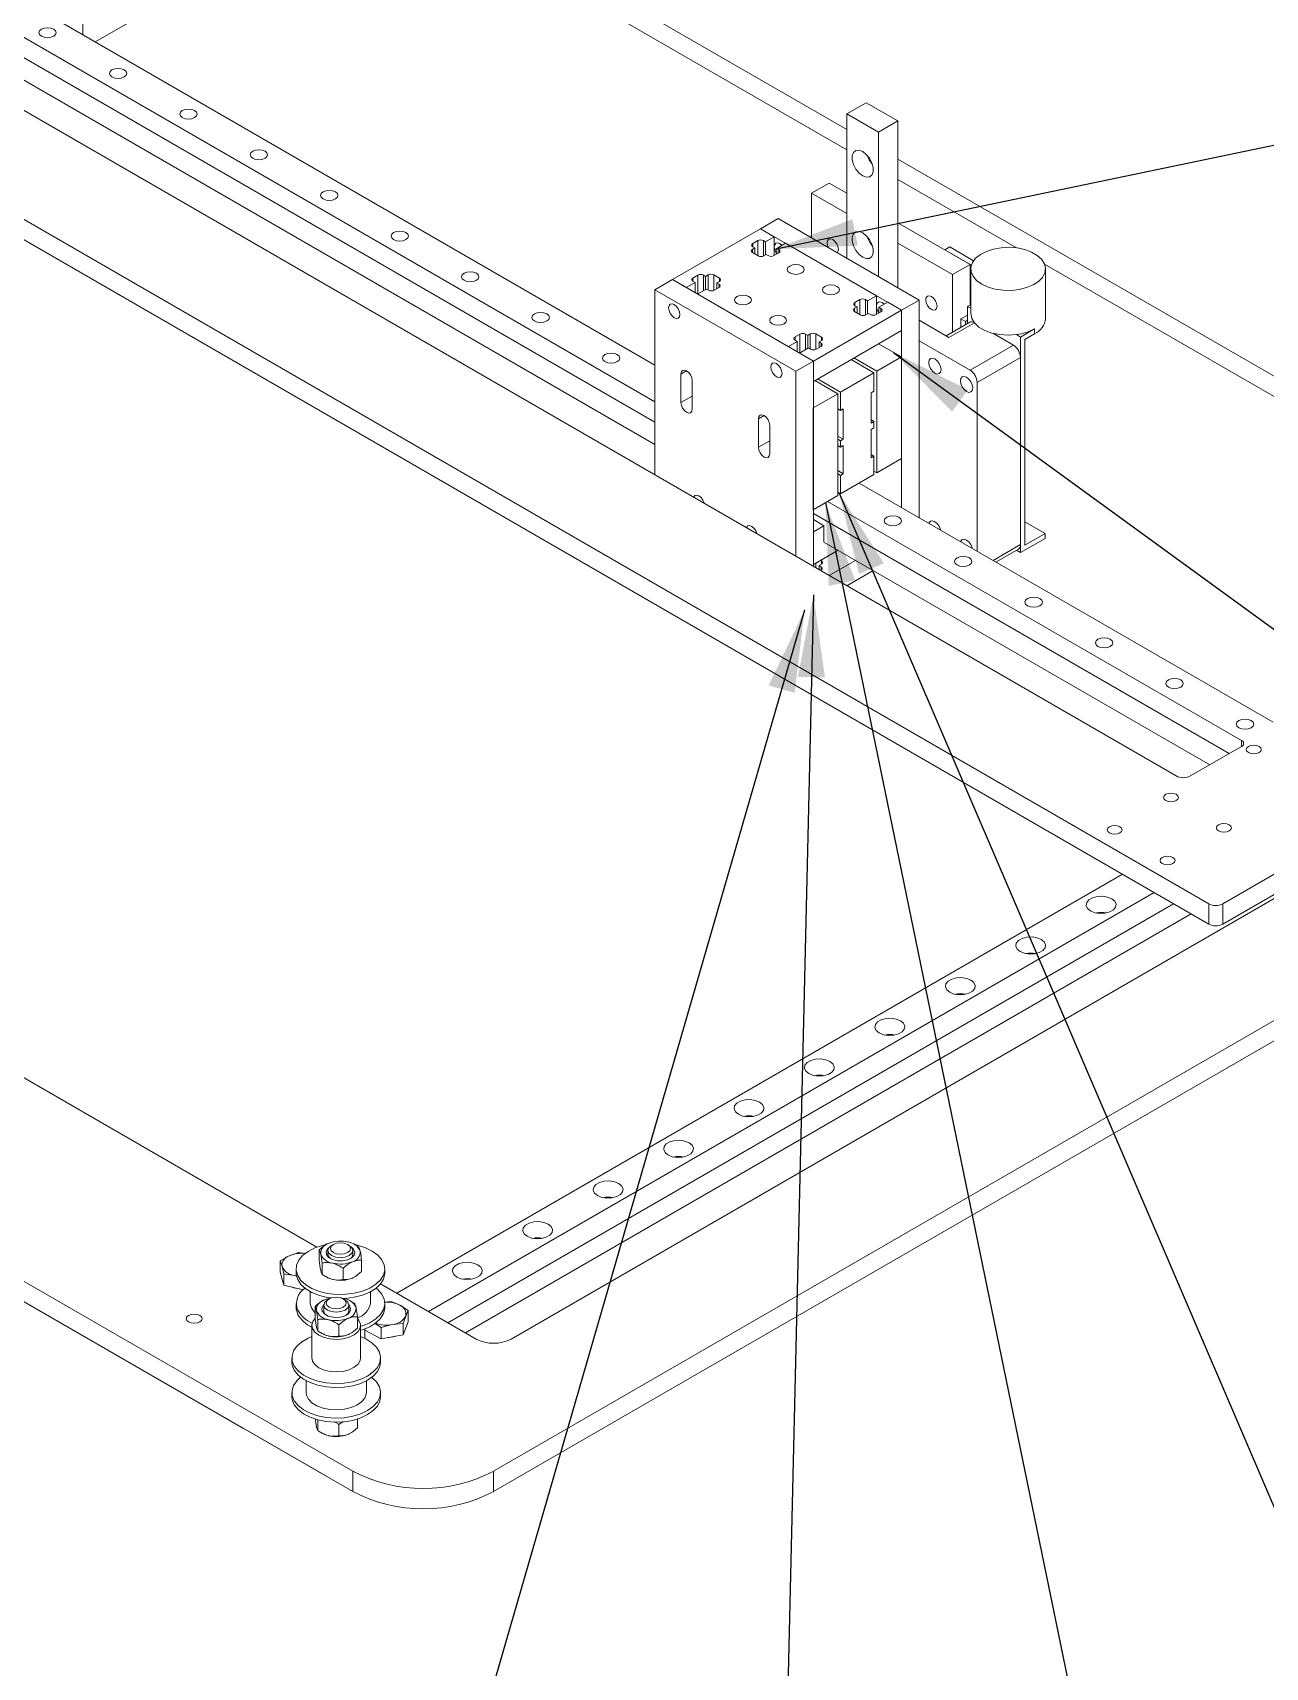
# Model space of a CAD drawing. Header units: millimetres. Extents: x 15 to 415, y 5 to 292.
# Drawn here: x 116.2 to 165.7, y 114.5 to 180.1 of the extents above; entities that cross this region are included whole.
import ezdxf

# ---------------------------------------------------------------- set-up
doc = ezdxf.new("R2010")
doc.units = ezdxf.units.MM
doc.dimstyles.new('SLDDIMSTYLE0', dxfattribs={"dimtxt": 0.18, "dimasz": 3.302, "dimexe": 0, "dimexo": 0.0625, "dimgap": 0, "dimtad": 0, "dimtih": 1, "dimtoh": 1, "dimdec": 0, "dimrnd": 1e-09, "dimzin": 0, "dimdsep": 46, "dimtxsty": 'Standard', "dimsah": 1, "dimcen": 0.09, "dimadec": 0, "dimazin": 0, "dimtfac": 3.302, "dimtdec": 0, "dimtofl": 0, "dimtmove": 0, "dimatfit": 3, "dimfxl": 1, "dimfrac": 2, "dimtolj": 1, "dimtzin": 0, "dimarcsym": 0})

msp = doc.modelspace()

# ---------------------------------------------------------------- linework, layer by layer
at = {"color": 7, "linetype": 'Continuous', "lineweight": 15}
for p, q in [((148.938, 176.243), (123.442, 190.962)), ((148.938, 175.427), (123.442, 190.145)), ((118.753, 179.764), (127.756, 184.961)), ((141.231, 166.788), (116.985, 180.785)), ((118.258, 180.05), (118.258, 180.948)), ((115.712, 180.05), (141.231, 165.318)), ((104.354, 179.289), (163.468, 145.164)), ((115.712, 179.233), (141.231, 164.502)), ((162.164, 150.295), (113.242, 178.537)), ((104.354, 178.473), (163.468, 144.347)), ((115.5, 178.458), (141.231, 163.604)), ((149.716, 177.321), (148.938, 176.872)), ((150.989, 176.587), (149.716, 177.321)), ((148.938, 171.075), (148.938, 176.872)), ((150.211, 176.138), (148.938, 176.872)), ((150.211, 176.138), (150.989, 176.587)), ((150.989, 169.891), (150.989, 176.587)), ((150.211, 170.34), (150.211, 176.138)), ((183.546, 156.265), (150.989, 175.06)), ((147.524, 173.687), (148.231, 174.096)), ((148.938, 173.687), (148.231, 174.096)), ((155.75, 171.495), (150.989, 174.243)), ((148.938, 172.871), (147.524, 173.687)), ((147.524, 173.687), (147.524, 171.891)), ((146.18, 172.667), (145.473, 172.259)), ((146.18, 172.667), (151.837, 169.401)), ((145.473, 172.259), (141.938, 170.218)), ((145.473, 172.259), (151.13, 168.993)), ((146.025, 171.94), (145.473, 172.259)), ((146.025, 171.94), (145.671, 171.736)), ((146.025, 171.94), (146.025, 171.189)), ((153.888, 170.83), (150.989, 172.504)), ((145.247, 171.491), (145.148, 171.434)), ((145.148, 171.304), (145.374, 171.173)), ((145.36, 171.785), (145.162, 171.671)), ((145.162, 171.54), (145.247, 171.491)), ((145.247, 171.491), (145.247, 171.246)), ((145.671, 171.736), (145.586, 171.785)), ((145.671, 171.736), (145.671, 171.214)), ((146.011, 171.181), (146.209, 171.295)), ((146.124, 171.475), (146.477, 171.679)), ((146.209, 171.426), (146.124, 171.475)), ((146.124, 171.475), (146.124, 171.246)), ((150.126, 169.573), (146.477, 171.679)), ((153.181, 170.422), (150.989, 171.687)), ((153.068, 171.532), (152.87, 171.418)), ((152.87, 171.418), (153.938, 170.801)), ((153.068, 171.532), (154.027, 170.978)), ((145.601, 171.173), (145.7, 171.23)), ((145.7, 171.23), (145.784, 171.181)), ((153.181, 170.422), (153.888, 170.83)), ((153.888, 169.197), (153.888, 170.83)), ((153.915, 170.651), (153.915, 168.854)), ((183.546, 155.448), (156.877, 170.844)), ((156.915, 168.658), (156.915, 170.651)), ((141.938, 170.218), (141.231, 169.81)), ((141.938, 170.218), (147.595, 166.952)), ((141.938, 170.218), (142.489, 169.899)), ((142.843, 170.104), (142.489, 169.899)), ((142.956, 170.397), (142.758, 170.283)), ((142.758, 170.152), (142.843, 170.104)), ((142.843, 170.104), (142.843, 169.695)), ((143.267, 170.348), (143.182, 170.397)), ((143.366, 170.406), (143.267, 170.348)), ((143.267, 170.348), (143.267, 169.826)), ((143.819, 170.275), (143.592, 170.406)), ((143.72, 170.087), (143.819, 170.144)), ((143.805, 170.038), (143.72, 170.087)), ((143.72, 170.087), (143.72, 169.859)), ((153.181, 168.108), (153.181, 170.422)), ((141.231, 162.379), (141.231, 169.81)), ((141.231, 169.81), (146.888, 166.544)), ((142.942, 169.638), (143.295, 169.842)), ((142.942, 169.638), (146.591, 167.532)), ((143.295, 169.842), (143.38, 169.793)), ((143.607, 169.793), (143.805, 169.908)), ((149.461, 169.418), (149.263, 169.303)), ((149.773, 169.369), (149.688, 169.418)), ((150.126, 169.573), (149.773, 169.369)), ((149.773, 169.369), (149.773, 168.846)), ((150.126, 169.573), (150.126, 168.822)), ((150.225, 169.107), (150.579, 169.312)), ((151.13, 168.993), (150.579, 169.312)), ((151.837, 169.401), (151.13, 168.993)), ((151.837, 169.401), (151.837, 160.665)), ((147.595, 166.952), (151.13, 168.993)), ((149.348, 169.124), (149.249, 169.067)), ((149.249, 168.936), (149.476, 168.805)), ((149.263, 169.173), (149.348, 169.124)), ((149.348, 169.124), (149.348, 168.879)), ((149.702, 168.805), (149.801, 168.863)), ((149.801, 168.863), (149.886, 168.814)), ((150.112, 168.814), (150.31, 168.928)), ((150.31, 169.059), (150.225, 169.107)), ((150.225, 169.107), (150.225, 168.879)), ((151.13, 168.993), (151.13, 161.073)), ((151.13, 168.993), (151.13, 168.177)), ((153.52, 168.642), (153.789, 168.797)), ((153.915, 169.213), (153.789, 169.14)), ((153.915, 169.067), (153.789, 169.14)), ((153.789, 169.14), (153.789, 168.459)), ((147.057, 168.03), (146.859, 167.916)), ((147.368, 167.981), (147.284, 168.03)), ((147.467, 168.038), (147.368, 167.981)), ((147.595, 166.136), (151.13, 168.177)), ((147.92, 167.907), (147.694, 168.038)), ((153.039, 167.891), (151.837, 168.585)), ((153.872, 168.506), (152.922, 167.958)), ((153.704, 168.536), (153.52, 168.642)), ((153.52, 168.642), (153.52, 168.304)), ((153.704, 168.536), (153.789, 168.585)), ((153.704, 168.41), (153.704, 168.536)), ((155.627, 167.589), (154.806, 168.063)), ((155.91, 167.915), (155.747, 168.01)), ((156.476, 168.242), (155.91, 167.915)), ((156.476, 168.046), (156.08, 167.817)), ((156.476, 168.046), (156.476, 168.242)), ((146.944, 167.736), (146.591, 167.532)), ((146.859, 167.785), (146.944, 167.736)), ((146.944, 167.736), (146.944, 167.328)), ((147.043, 167.271), (147.397, 167.475)), ((147.368, 167.981), (147.368, 167.458)), ((147.397, 167.475), (147.482, 167.426)), ((147.708, 167.426), (147.906, 167.54)), ((147.821, 167.72), (147.92, 167.777)), ((147.906, 167.671), (147.821, 167.72)), ((147.821, 167.72), (147.821, 167.491)), ((151.13, 167.115), (150.211, 167.646)), ((151.837, 167.768), (153.888, 166.584)), ((153.888, 166.584), (155.627, 167.589)), ((155.91, 167.915), (155.91, 159.26)), ((156.08, 167.817), (156.08, 159.554)), ((147.595, 166.952), (146.888, 166.544)), ((147.043, 167.271), (147.595, 166.952)), ((147.595, 166.952), (147.595, 158.705)), ((147.595, 166.952), (147.595, 166.136)), ((150.027, 166.478), (149.108, 167.009)), ((150.14, 166.544), (149.221, 167.074)), ((151.13, 167.115), (150.14, 166.544)), ((151.13, 163.032), (151.13, 167.115)), ((155.91, 167.099), (154.171, 166.095)), ((155.91, 167.099), (155.91, 159.587)), ((142.277, 166.429), (142.277, 165.286)), ((142.73, 165.025), (142.73, 166.168)), ((146.888, 166.544), (146.888, 159.114)), ((148.57, 165.637), (147.651, 166.168)), ((148.684, 165.703), (147.764, 166.234)), ((148.684, 165.703), (150.027, 166.478)), ((150.027, 165.743), (150.027, 166.478)), ((150.14, 166.544), (150.14, 162.461)), ((154.171, 166.095), (154.171, 159.318)), ((147.581, 165.066), (148.57, 165.637)), ((148.57, 161.555), (148.57, 165.637)), ((148.684, 164.968), (148.684, 165.703)), ((149.914, 165.678), (150.027, 165.743)), ((149.914, 165.678), (149.914, 164.453)), ((147.581, 160.983), (147.581, 165.066)), ((148.684, 164.968), (148.57, 165.033)), ((148.797, 165.033), (148.684, 164.968)), ((148.797, 163.808), (148.797, 165.033)), ((145.389, 164.633), (145.389, 163.49)), ((145.841, 163.229), (145.841, 164.372)), ((149.914, 164.584), (150.027, 164.519)), ((149.914, 164.453), (150.027, 164.519)), ((150.027, 164.274), (149.914, 164.208)), ((149.914, 164.208), (149.914, 163.065)), ((150.027, 164.274), (150.027, 164.519)), ((148.57, 163.939), (148.797, 163.808)), ((148.57, 163.808), (148.684, 163.743)), ((148.684, 163.498), (148.57, 163.563)), ((148.684, 163.743), (148.797, 163.808)), ((148.684, 163.498), (148.684, 163.743)), ((148.797, 163.563), (148.684, 163.498)), ((148.797, 162.42), (148.797, 163.563)), ((149.914, 163.196), (150.027, 163.131)), ((149.914, 163.065), (150.027, 163.131)), ((150.027, 162.396), (150.027, 163.131)), ((150.14, 162.461), (151.13, 163.032)), ((73.945, 162.388), (127.66, 131.379)), ((134.756, 122.384), (204.052, 162.388)), ((148.57, 162.551), (148.797, 162.42)), ((148.57, 162.42), (148.684, 162.355)), ((148.684, 162.355), (148.797, 162.42)), ((148.684, 161.62), (150.027, 162.396)), ((148.684, 161.62), (148.684, 162.355)), ((150.14, 162.461), (150.027, 162.526)), ((134.756, 121.567), (204.052, 161.571)), ((147.581, 160.983), (148.57, 161.555)), ((148.57, 161.685), (148.684, 161.62)), ((166.058, 152.455), (149.433, 162.053)), ((147.595, 160.828), (164.29, 151.19)), ((148.16, 161.318), (164.785, 151.72)), ((147.595, 160.583), (148.019, 160.338)), ((147.595, 160.093), (148.019, 160.338)), ((148.019, 160.338), (148.019, 159.685)), ((156.9, 160.027), (156.08, 160.501)), ((64.752, 159.53), (129.099, 122.384)), ((148.019, 159.685), (163.512, 150.741)), ((155.91, 159.26), (156.9, 159.831)), ((156.08, 159.554), (156.9, 160.027)), ((156.9, 160.027), (156.9, 159.831)), ((148.585, 159.358), (147.595, 158.787)), ((147.92, 158.925), (147.878, 158.95)), ((148.231, 158.338), (149.292, 158.95)), ((154.925, 158.882), (155.827, 159.403)), ((155.91, 159.26), (155.745, 159.356)), ((64.752, 158.714), (129.099, 121.567)), ((147.821, 158.738), (147.92, 158.795)), ((147.906, 158.689), (147.821, 158.738)), ((147.821, 158.738), (147.821, 158.575)), ((147.878, 158.542), (147.906, 158.558)), ((148.939, 157.93), (149.999, 158.542)), ((124.715, 124.098), (69.561, 155.938)), ((135.463, 127.69), (183.546, 155.448)), ((128.039, 122.179), (72.884, 154.019)), ((163.159, 150.537), (164.785, 151.476)), ((163.159, 150.537), (162.727, 150.293)), ((172.917, 150.292), (164.034, 145.164)), ((172.917, 149.475), (164.034, 144.347)), ((130.867, 129.527), (160.004, 146.347)), ((132.14, 128.792), (161.276, 145.612)), ((132.918, 128.343), (162.054, 145.163)), ((163.468, 144.347), (163.468, 145.164)), ((164.034, 145.164), (164.034, 144.347)), ((133.625, 127.935), (162.762, 144.755)), ((127.756, 131.271), (127.756, 130.82)), ((128.104, 131.244), (128.104, 131.096)), ((128.32, 131.488), (128.251, 131.448)), ((128.958, 131.448), (128.888, 131.488)), ((129.104, 131.096), (129.104, 131.244)), ((129.213, 131.462), (129.17, 131.487)), ((126.551, 131.032), (126.189, 130.83)), ((126.189, 130.83), (126.189, 130.376)), ((126.189, 130.83), (126.257, 130.603)), ((126.257, 130.603), (126.325, 130.302)), ((126.913, 131.161), (126.551, 131.032)), ((127.21, 131.119), (126.913, 131.161)), ((127.864, 130.741), (127.864, 130.29)), ((129.453, 130.849), (129.453, 130.398)), ((126.325, 129.849), (126.189, 130.376)), ((126.325, 130.302), (126.325, 129.849)), ((126.325, 130.302), (126.755, 130.241)), ((126.755, 130.241), (126.871, 130.204)), ((126.836, 130.225), (126.755, 130.241)), ((126.824, 130.508), (126.824, 130.344)), ((127.995, 130.206), (128.038, 130.181)), ((128.712, 130.53), (128.712, 130.079)), ((130.384, 130.344), (130.384, 130.508)), ((127.103, 129.671), (126.325, 129.849)), ((127.394, 129.591), (127.394, 129.119)), ((128.15, 129.3), (128.081, 129.26)), ((128.788, 129.26), (128.719, 129.3)), ((129.814, 129.119), (129.814, 129.591)), ((130.213, 129.905), (134.049, 127.69)), ((126.824, 129.119), (126.824, 128.956)), ((127.586, 129.001), (127.586, 128.55)), ((127.934, 129.056), (127.934, 128.826)), ((128.934, 128.826), (128.934, 129.056)), ((129.043, 129.193), (129, 129.218)), ((130.642, 129.195), (130.359, 129.167)), ((130.384, 128.956), (130.384, 129.119)), ((130.983, 129.052), (130.642, 129.195)), ((131.323, 128.835), (130.983, 129.052)), ((131.224, 128.611), (131.323, 128.835)), ((131.323, 128.835), (131.323, 128.382)), ((127.459, 128.238), (127.459, 126.932)), ((127.694, 128.471), (127.694, 128.02)), ((128.542, 128.261), (128.542, 127.809)), ((129.283, 128.579), (129.283, 128.128)), ((129.409, 126.932), (129.409, 128.238)), ((129.579, 127.718), (129.579, 128.096)), ((130.243, 127.7), (129.579, 128.051)), ((129.974, 128.325), (130.243, 128.153)), ((130.243, 128.153), (130.684, 128.271)), ((130.243, 128.153), (130.243, 127.7)), ((130.684, 128.271), (131.124, 128.314)), ((131.124, 128.314), (131.224, 128.611)), ((131.323, 128.382), (131.124, 127.861)), ((131.124, 128.314), (131.124, 127.861)), ((127.826, 127.936), (127.869, 127.911)), ((131.124, 127.861), (130.243, 127.7)), ((126.654, 126.932), (126.654, 126.768)), ((130.214, 126.768), (130.214, 126.932)), ((127.224, 126.015), (127.224, 125.543)), ((129.644, 125.543), (129.644, 126.015)), ((126.654, 125.543), (126.654, 125.38)), ((130.214, 125.38), (130.214, 125.543)), ((124.715, 124.098), (124.715, 124.098)), ((124.715, 124.098), (124.715, 124.098)), ((127.694, 124.446), (127.694, 124.019)), ((128.542, 124.259), (128.71, 124.383)), ((128.542, 124.259), (128.542, 123.808)), ((129.283, 124.477), (129.283, 124.127)), ((127.826, 123.935), (127.869, 123.91)), ((128.039, 122.179), (128.039, 122.179)), ((128.039, 122.179), (128.039, 122.179)), ((129.099, 122.384), (129.099, 121.567)), ((134.756, 122.384), (134.756, 121.567))]:
    msp.add_line(p, q, dxfattribs=at)
at = {"color": 8, "linetype": 'Continuous', "lineweight": 15}
for p, q in [((145.148, 171.434), (145.148, 171.304)), ((145.162, 171.671), (145.162, 171.54)), ((145.36, 171.181), (145.36, 171.785)), ((145.586, 171.785), (145.586, 171.166)), ((146.209, 171.295), (146.209, 171.426)), ((142.758, 170.283), (142.758, 170.152)), ((142.956, 169.646), (142.956, 170.397)), ((143.182, 170.397), (143.182, 169.777)), ((143.366, 169.801), (143.366, 170.406)), ((143.592, 170.406), (143.592, 169.786)), ((143.805, 169.908), (143.805, 170.038)), ((143.819, 170.144), (143.819, 170.275)), ((149.263, 169.303), (149.263, 169.173)), ((149.461, 168.814), (149.461, 169.418)), ((149.688, 169.418), (149.688, 168.798)), ((149.249, 169.067), (149.249, 168.936)), ((150.31, 168.928), (150.31, 169.059)), ((147.057, 167.279), (147.057, 168.03)), ((147.284, 168.03), (147.284, 167.409)), ((147.467, 167.434), (147.467, 168.038)), ((147.694, 168.038), (147.694, 167.418)), ((154.062, 168.481), (153.039, 167.891)), ((146.859, 167.916), (146.859, 167.785)), ((147.906, 167.54), (147.906, 167.671)), ((147.92, 167.777), (147.92, 167.907)), ((142.504, 166.56), (142.277, 166.429)), ((142.73, 165.547), (142.277, 165.286)), ((145.615, 164.764), (145.389, 164.633)), ((145.841, 163.751), (145.389, 163.49)), ((154.808, 158.95), (155.91, 159.587)), ((147.694, 158.844), (147.694, 158.648)), ((147.92, 158.795), (147.92, 158.925)), ((147.906, 158.558), (147.906, 158.689)), ((164.785, 151.72), (164.785, 151.476))]:
    msp.add_line(p, q, dxfattribs=at)
at = {"color": 7, "linetype": 'Continuous', "lineweight": 15, "flags": 128}
for points in [[(117.09, 179.989), (117.165, 180.055), (117.192, 180.131), (117.165, 180.208), (117.09, 180.273), (116.977, 180.317), (116.844, 180.332), (116.71, 180.317), (116.598, 180.273), (116.522, 180.208), (116.496, 180.131), (116.522, 180.055), (116.598, 179.989), (116.71, 179.946), (116.844, 179.931), (116.977, 179.946), (117.09, 179.989)], [(119.426, 178.641), (119.351, 178.576), (119.324, 178.499), (119.351, 178.422), (119.426, 178.357), (119.539, 178.313), (119.672, 178.298), (119.805, 178.313), (119.918, 178.357), (119.993, 178.422), (120.02, 178.499), (119.993, 178.576), (119.918, 178.641), (119.805, 178.684), (119.672, 178.7), (119.539, 178.684), (119.426, 178.641)], [(122.253, 177.009), (122.177, 176.943), (122.15, 176.866), (122.177, 176.788), (122.253, 176.723), (122.366, 176.679), (122.5, 176.664), (122.634, 176.679), (122.748, 176.723), (122.824, 176.788), (122.85, 176.866), (122.824, 176.943), (122.748, 177.009), (122.634, 177.052), (122.5, 177.068), (122.366, 177.052), (122.253, 177.009)], [(125.576, 175.09), (125.652, 175.156), (125.679, 175.233), (125.652, 175.31), (125.576, 175.376), (125.463, 175.42), (125.329, 175.435), (125.195, 175.42), (125.081, 175.376), (125.005, 175.31), (124.979, 175.233), (125.005, 175.156), (125.081, 175.09), (125.195, 175.046), (125.329, 175.031), (125.463, 175.046), (125.576, 175.09)], [(149.575, 174.382), (149.72, 174.328), (149.847, 174.339), (149.942, 174.415), (149.992, 174.546), (149.992, 174.716), (149.942, 174.905), (149.847, 175.09), (149.72, 175.248), (149.575, 175.362), (149.429, 175.416), (149.302, 175.405), (149.207, 175.329), (149.157, 175.198), (149.157, 175.028), (149.207, 174.839), (149.302, 174.654), (149.429, 174.495), (149.575, 174.382)], [(128.403, 173.458), (128.479, 173.523), (128.505, 173.6), (128.479, 173.677), (128.403, 173.742), (128.29, 173.786), (128.157, 173.801), (128.024, 173.786), (127.911, 173.742), (127.836, 173.677), (127.809, 173.6), (127.836, 173.523), (127.911, 173.458), (128.024, 173.415), (128.157, 173.399), (128.29, 173.415), (128.403, 173.458)], [(130.74, 172.109), (130.664, 172.044), (130.638, 171.967), (130.664, 171.891), (130.74, 171.825), (130.853, 171.782), (130.986, 171.767), (131.119, 171.782), (131.232, 171.825), (131.307, 171.891), (131.334, 171.967), (131.307, 172.044), (131.232, 172.109), (131.119, 172.153), (130.986, 172.168), (130.853, 172.153), (130.74, 172.109)], [(149.575, 171.116), (149.72, 171.062), (149.847, 171.073), (149.942, 171.149), (149.992, 171.279), (149.992, 171.45), (149.942, 171.639), (149.847, 171.824), (149.72, 171.982), (149.575, 172.096), (149.429, 172.15), (149.302, 172.138), (149.207, 172.063), (149.157, 171.932), (149.157, 171.762), (149.207, 171.573), (149.302, 171.388), (149.429, 171.229), (149.575, 171.116)], [(146.025, 171.532), (146.042, 171.622), (146.091, 171.679), (146.165, 171.693), (146.251, 171.663), (146.334, 171.597)], [(148.196, 171.504), (148.163, 171.585), (148.146, 171.695), (148.163, 171.785), (148.212, 171.842), (148.286, 171.856), (148.372, 171.826), (148.459, 171.756), (148.532, 171.657), (148.582, 171.544), (148.599, 171.434), (148.599, 171.434)], [(148.599, 171.434), (148.582, 171.344), (148.549, 171.299)], [(154.355, 170.038), (154.607, 169.921), (154.898, 169.838), (155.213, 169.793), (155.537, 169.787), (155.856, 169.823), (156.154, 169.897), (156.417, 170.006), (156.634, 170.145), (156.793, 170.308), (156.888, 170.487), (156.915, 170.674), (156.871, 170.859), (156.759, 171.035), (156.584, 171.193), (156.355, 171.325), (156.082, 171.426), (155.777, 171.491), (155.456, 171.516), (155.133, 171.501), (154.823, 171.446), (154.54, 171.354), (154.299, 171.229), (154.11, 171.077), (153.981, 170.905), (153.92, 170.721), (153.929, 170.534), (154.007, 170.352), (154.151, 170.184), (154.355, 170.038)], [(146.647, 170.487), (146.757, 170.445), (146.888, 170.43), (147.018, 170.445), (147.128, 170.487), (147.202, 170.551), (147.228, 170.626), (147.202, 170.701), (147.128, 170.765), (147.018, 170.807), (146.888, 170.822), (146.757, 170.807), (146.647, 170.765), (146.573, 170.701), (146.548, 170.626), (146.573, 170.551), (146.647, 170.487)], [(133.567, 170.477), (133.491, 170.412), (133.464, 170.335), (133.491, 170.257), (133.567, 170.192), (133.68, 170.148), (133.814, 170.133), (133.948, 170.148), (134.062, 170.192), (134.137, 170.257), (134.164, 170.335), (134.137, 170.412), (134.062, 170.477), (133.948, 170.521), (133.814, 170.537), (133.68, 170.521), (133.567, 170.477)], [(148.061, 169.671), (148.172, 169.628), (148.302, 169.613), (148.432, 169.628), (148.542, 169.671), (148.616, 169.734), (148.642, 169.81), (148.616, 169.885), (148.542, 169.948), (148.432, 169.991), (148.302, 170.006), (148.172, 169.991), (148.061, 169.948), (147.988, 169.885), (147.962, 169.81), (147.988, 169.734), (148.061, 169.671)], [(144.526, 169.263), (144.636, 169.22), (144.766, 169.205), (144.896, 169.22), (145.007, 169.263), (145.08, 169.326), (145.106, 169.401), (145.08, 169.477), (145.007, 169.54), (144.896, 169.583), (144.766, 169.598), (144.636, 169.583), (144.526, 169.54), (144.452, 169.477), (144.426, 169.401), (144.452, 169.326), (144.526, 169.263)], [(150.126, 169.165), (150.143, 169.255), (150.192, 169.311), (150.266, 169.325), (150.352, 169.295), (150.436, 169.229)], [(152.106, 169.409), (152.123, 169.499), (152.172, 169.556), (152.246, 169.57), (152.332, 169.54), (152.419, 169.47), (152.492, 169.371), (152.541, 169.258), (152.559, 169.148), (152.541, 169.058), (152.492, 169.001), (152.419, 168.987), (152.332, 169.017), (152.246, 169.087), (152.172, 169.186), (152.123, 169.299), (152.106, 169.409)], [(136.89, 168.559), (136.966, 168.624), (136.993, 168.702), (136.966, 168.779), (136.89, 168.845), (136.776, 168.888), (136.643, 168.904), (136.509, 168.888), (136.395, 168.845), (136.319, 168.779), (136.293, 168.702), (136.319, 168.624), (136.395, 168.559), (136.509, 168.515), (136.643, 168.5), (136.776, 168.515), (136.89, 168.559)], [(141.782, 169.083), (141.799, 169.173), (141.849, 169.229), (141.922, 169.244), (142.009, 169.214), (142.095, 169.144), (142.169, 169.045), (142.218, 168.932), (142.235, 168.822), (142.218, 168.732), (142.169, 168.675), (142.095, 168.661), (142.009, 168.691), (141.922, 168.761), (141.849, 168.86), (141.799, 168.973), (141.782, 169.083)], [(145.94, 168.446), (146.05, 168.404), (146.18, 168.389), (146.311, 168.404), (146.421, 168.446), (146.495, 168.51), (146.52, 168.585), (146.495, 168.66), (146.421, 168.724), (146.311, 168.766), (146.18, 168.781), (146.05, 168.766), (145.94, 168.724), (145.866, 168.66), (145.84, 168.585), (145.866, 168.51), (145.94, 168.446)], [(153.915, 168.854), (153.915, 168.853), (153.953, 168.661), (154.064, 168.478), (154.243, 168.314), (154.48, 168.177), (154.764, 168.074), (155.08, 168.01), (155.413, 167.988), (155.747, 168.01)], [(139.717, 166.927), (139.792, 166.992), (139.819, 167.069), (139.792, 167.146), (139.717, 167.211), (139.604, 167.254), (139.471, 167.27), (139.338, 167.254), (139.225, 167.211), (139.15, 167.146), (139.123, 167.069), (139.15, 166.992), (139.225, 166.927), (139.338, 166.883), (139.471, 166.868), (139.604, 166.883), (139.717, 166.927)], [(145.883, 166.715), (145.901, 166.805), (145.95, 166.862), (146.023, 166.876), (146.11, 166.846), (146.196, 166.776), (146.27, 166.677), (146.319, 166.564), (146.336, 166.454), (146.319, 166.364), (146.27, 166.308), (146.196, 166.293), (146.11, 166.323), (146.023, 166.393), (145.95, 166.492), (145.901, 166.605), (145.883, 166.715)], [(152.226, 166.89), (152.245, 166.989), (152.299, 167.051), (152.379, 167.066), (152.474, 167.033), (152.568, 166.957), (152.649, 166.849), (152.702, 166.725), (152.721, 166.605), (152.702, 166.506), (152.649, 166.445), (152.568, 166.429), (152.474, 166.462), (152.379, 166.538), (152.299, 166.647), (152.245, 166.77), (152.226, 166.89)], [(142.73, 166.168), (142.713, 166.278), (142.664, 166.391), (142.59, 166.49), (142.504, 166.56), (142.417, 166.59), (142.344, 166.576), (142.294, 166.519), (142.277, 166.429)], [(153.499, 166.156), (153.518, 166.254), (153.572, 166.316), (153.652, 166.332), (153.747, 166.299), (153.841, 166.222), (153.922, 166.114), (153.975, 165.99), (153.994, 165.87), (153.975, 165.771), (153.922, 165.71), (153.841, 165.694), (153.747, 165.727), (153.652, 165.803), (153.572, 165.912), (153.518, 166.035), (153.499, 166.156)], [(142.277, 165.286), (142.294, 165.176), (142.344, 165.063), (142.417, 164.964), (142.504, 164.894), (142.59, 164.864), (142.664, 164.878), (142.713, 164.935), (142.73, 165.025)], [(145.841, 164.372), (145.824, 164.482), (145.775, 164.595), (145.701, 164.694), (145.615, 164.764), (145.528, 164.794), (145.455, 164.78), (145.406, 164.723), (145.389, 164.633)], [(145.389, 163.49), (145.406, 163.38), (145.455, 163.267), (145.528, 163.168), (145.615, 163.098), (145.701, 163.068), (145.775, 163.082), (145.824, 163.139), (145.841, 163.229)], [(142.784, 161.483), (142.789, 161.498), (142.838, 161.554), (142.912, 161.568), (142.998, 161.538), (143.085, 161.468), (143.158, 161.369), (143.208, 161.256), (143.213, 161.235)], [(144.905, 160.258), (144.911, 160.273), (144.96, 160.329), (145.033, 160.344), (145.12, 160.314), (145.206, 160.244), (145.28, 160.145), (145.329, 160.032), (145.335, 160.01)], [(151.031, 160.396), (150.918, 160.352), (150.785, 160.337), (150.652, 160.352), (150.539, 160.396), (150.463, 160.461), (150.437, 160.538), (150.463, 160.615), (150.539, 160.68), (150.652, 160.723), (150.785, 160.739), (150.918, 160.723), (151.031, 160.68), (151.106, 160.615), (151.133, 160.538), (151.106, 160.461), (151.031, 160.396)], [(152.237, 160.434), (152.245, 160.457), (152.299, 160.518), (152.379, 160.534), (152.474, 160.501), (152.568, 160.425), (152.649, 160.316), (152.702, 160.193), (152.711, 160.161)], [(153.509, 159.699), (153.518, 159.722), (153.572, 159.784), (153.652, 159.799), (153.747, 159.766), (153.841, 159.69), (153.922, 159.582), (153.975, 159.458), (153.984, 159.426)], [(153.367, 159.047), (153.48, 159.09), (153.613, 159.106), (153.746, 159.09), (153.859, 159.047), (153.935, 158.982), (153.961, 158.905), (153.935, 158.828), (153.859, 158.763), (153.746, 158.719), (153.613, 158.704), (153.48, 158.719), (153.367, 158.763), (153.292, 158.828), (153.265, 158.905), (153.292, 158.982), (153.367, 159.047)], [(156.194, 157.415), (156.308, 157.459), (156.442, 157.474), (156.575, 157.459), (156.689, 157.415), (156.765, 157.349), (156.792, 157.272), (156.765, 157.195), (156.689, 157.129), (156.575, 157.085), (156.442, 157.07), (156.308, 157.085), (156.194, 157.129), (156.118, 157.195), (156.092, 157.272), (156.118, 157.349), (156.194, 157.415)], [(159.517, 155.496), (159.404, 155.453), (159.27, 155.437), (159.136, 155.453), (159.022, 155.496), (158.947, 155.562), (158.92, 155.639), (158.947, 155.717), (159.022, 155.782), (159.136, 155.826), (159.27, 155.841), (159.404, 155.826), (159.517, 155.782), (159.593, 155.717), (159.62, 155.639), (159.593, 155.562), (159.517, 155.496)], [(162.344, 153.864), (162.232, 153.821), (162.098, 153.806), (161.965, 153.821), (161.852, 153.864), (161.777, 153.93), (161.75, 154.006), (161.777, 154.083), (161.852, 154.148), (161.965, 154.192), (162.098, 154.207), (162.232, 154.192), (162.344, 154.148), (162.42, 154.083), (162.446, 154.006), (162.42, 153.93), (162.344, 153.864)], [(164.681, 152.516), (164.794, 152.559), (164.927, 152.574), (165.06, 152.559), (165.173, 152.516), (165.248, 152.45), (165.275, 152.374), (165.248, 152.297), (165.173, 152.232), (165.06, 152.188), (164.927, 152.173), (164.794, 152.188), (164.681, 152.232), (164.605, 152.297), (164.579, 152.374), (164.605, 152.45), (164.681, 152.516)], [(165.068, 151.476), (165.166, 151.513), (165.28, 151.526), (165.395, 151.513), (165.493, 151.476), (165.558, 151.419), (165.58, 151.353), (165.558, 151.287), (165.493, 151.231), (165.395, 151.193), (165.28, 151.18), (165.166, 151.193), (165.068, 151.231), (165.003, 151.287), (164.98, 151.353), (165.003, 151.419), (165.068, 151.476)], [(161.745, 149.557), (161.68, 149.501), (161.657, 149.435), (161.68, 149.368), (161.745, 149.312), (161.842, 149.275), (161.957, 149.261), (162.072, 149.275), (162.169, 149.312), (162.234, 149.368), (162.257, 149.435), (162.234, 149.501), (162.169, 149.557), (162.072, 149.595), (161.957, 149.608), (161.842, 149.595), (161.745, 149.557)], [(159.906, 148.006), (159.971, 148.062), (159.994, 148.128), (159.971, 148.195), (159.906, 148.251), (159.809, 148.288), (159.694, 148.301), (159.579, 148.288), (159.482, 148.251), (159.417, 148.195), (159.394, 148.128), (159.417, 148.062), (159.482, 148.006), (159.579, 147.968), (159.694, 147.955), (159.809, 147.968), (159.906, 148.006)], [(163.866, 148.332), (163.801, 148.276), (163.778, 148.21), (163.801, 148.144), (163.866, 148.087), (163.963, 148.05), (164.078, 148.037), (164.193, 148.05), (164.29, 148.087), (164.355, 148.144), (164.378, 148.21), (164.355, 148.276), (164.29, 148.332), (164.193, 148.37), (164.078, 148.383), (163.963, 148.37), (163.866, 148.332)], [(162.028, 146.781), (162.093, 146.837), (162.116, 146.904), (162.093, 146.97), (162.028, 147.026), (161.93, 147.064), (161.816, 147.077), (161.701, 147.064), (161.603, 147.026), (161.538, 146.97), (161.516, 146.904), (161.538, 146.837), (161.603, 146.781), (161.701, 146.744), (161.816, 146.73), (161.93, 146.744), (162.028, 146.781)], [(158.727, 144.875), (158.898, 144.806), (159.099, 144.775), (159.306, 144.786), (159.495, 144.837), (159.643, 144.922), (159.731, 145.031), (159.749, 145.151), (159.695, 145.267), (159.575, 145.365), (159.405, 145.434), (159.203, 145.465), (158.996, 145.455), (158.807, 145.404), (158.66, 145.319), (158.572, 145.21), (158.553, 145.09), (158.607, 144.974), (158.727, 144.875)], [(155.899, 143.243), (156.069, 143.174), (156.27, 143.143), (156.478, 143.153), (156.667, 143.204), (156.814, 143.289), (156.902, 143.398), (156.92, 143.518), (156.867, 143.634), (156.747, 143.732), (156.576, 143.801), (156.375, 143.833), (156.167, 143.822), (155.979, 143.771), (155.831, 143.686), (155.743, 143.577), (155.725, 143.457), (155.779, 143.341), (155.899, 143.243)], [(153.07, 141.61), (153.241, 141.541), (153.442, 141.51), (153.65, 141.52), (153.838, 141.571), (153.986, 141.656), (154.074, 141.765), (154.092, 141.885), (154.038, 142.001), (153.919, 142.1), (153.748, 142.169), (153.547, 142.2), (153.339, 142.189), (153.15, 142.138), (153.003, 142.053), (152.915, 141.944), (152.897, 141.825), (152.951, 141.708), (153.07, 141.61)], [(150.242, 139.977), (150.412, 139.908), (150.614, 139.877), (150.821, 139.887), (151.01, 139.938), (151.157, 140.023), (151.245, 140.132), (151.264, 140.252), (151.21, 140.368), (151.09, 140.467), (150.919, 140.536), (150.718, 140.567), (150.511, 140.557), (150.322, 140.506), (150.174, 140.421), (150.086, 140.312), (150.068, 140.192), (150.122, 140.076), (150.242, 139.977)], [(147.413, 138.344), (147.584, 138.275), (147.785, 138.244), (147.993, 138.255), (148.182, 138.305), (148.329, 138.39), (148.417, 138.499), (148.435, 138.619), (148.381, 138.736), (148.262, 138.834), (148.091, 138.903), (147.89, 138.934), (147.682, 138.924), (147.493, 138.873), (147.346, 138.788), (147.258, 138.679), (147.24, 138.559), (147.294, 138.443), (147.413, 138.344)], [(144.585, 136.711), (144.755, 136.642), (144.957, 136.611), (145.164, 136.622), (145.353, 136.673), (145.501, 136.758), (145.589, 136.867), (145.607, 136.986), (145.553, 137.103), (145.433, 137.201), (145.263, 137.27), (145.061, 137.301), (144.854, 137.291), (144.665, 137.24), (144.518, 137.155), (144.43, 137.046), (144.411, 136.926), (144.465, 136.81), (144.585, 136.711)], [(141.756, 135.079), (141.927, 135.01), (142.128, 134.978), (142.336, 134.989), (142.525, 135.04), (142.672, 135.125), (142.76, 135.234), (142.778, 135.354), (142.724, 135.47), (142.605, 135.568), (142.434, 135.637), (142.233, 135.669), (142.025, 135.658), (141.836, 135.607), (141.689, 135.522), (141.601, 135.413), (141.583, 135.293), (141.637, 135.177), (141.756, 135.079)], [(138.928, 133.446), (139.099, 133.377), (139.3, 133.346), (139.508, 133.356), (139.696, 133.407), (139.844, 133.492), (139.932, 133.601), (139.95, 133.721), (139.896, 133.837), (139.776, 133.936), (139.606, 134.005), (139.405, 134.036), (139.197, 134.025), (139.008, 133.974), (138.861, 133.889), (138.773, 133.78), (138.754, 133.66), (138.808, 133.544), (138.928, 133.446)], [(136.1, 131.813), (136.27, 131.744), (136.471, 131.713), (136.679, 131.723), (136.868, 131.774), (137.015, 131.859), (137.103, 131.968), (137.122, 132.088), (137.068, 132.204), (136.948, 132.303), (136.777, 132.372), (136.576, 132.403), (136.368, 132.392), (136.18, 132.342), (136.032, 132.257), (135.944, 132.148), (135.926, 132.028), (135.98, 131.911), (136.1, 131.813)], [(126.886, 130.24), (126.828, 130.445), (126.842, 130.653), (126.929, 130.854), (127.084, 131.042), (127.301, 131.208), (127.572, 131.345), (127.885, 131.448), (127.986, 131.471)], [(129.184, 131.479), (129.289, 131.456), (129.606, 131.357), (129.882, 131.223), (130.105, 131.06), (130.267, 130.874), (130.361, 130.674), (130.383, 130.466), (130.332, 130.26), (130.21, 130.065), (130.023, 129.887), (129.778, 129.735), (129.484, 129.614), (129.155, 129.53), (128.803, 129.486), (128.442, 129.484), (128.089, 129.524), (127.757, 129.604), (127.459, 129.721), (127.208, 129.87), (127.014, 130.046), (126.886, 130.24), (126.886, 130.24)], [(129.049, 131.375), (129.133, 131.299), (129.183, 131.179), (129.156, 131.057), (129.054, 130.949), (128.891, 130.87), (128.69, 130.83), (128.477, 130.834), (128.281, 130.883), (128.129, 130.969), (128.041, 131.081), (128.029, 131.204), (128.095, 131.321), (128.159, 131.375)], [(128.251, 131.04), (128.142, 131.134), (128.104, 131.244), (128.142, 131.354), (128.251, 131.448)], [(128.32, 131.16), (128.233, 131.235), (128.202, 131.324), (128.233, 131.413), (128.32, 131.488), (128.45, 131.538), (128.604, 131.556), (128.758, 131.538), (128.888, 131.488), (128.975, 131.413), (129.006, 131.324), (128.975, 131.235), (128.888, 131.16), (128.758, 131.11), (128.604, 131.092), (128.45, 131.11), (128.32, 131.16)], [(128.958, 131.448), (129.066, 131.354), (129.104, 131.244), (129.066, 131.134), (128.958, 131.04), (128.796, 130.977), (128.604, 130.955), (128.413, 130.977), (128.251, 131.04)], [(128.104, 131.096), (128.14, 130.989), (128.224, 130.908)], [(133.271, 130.18), (133.442, 130.111), (133.643, 130.08), (133.851, 130.09), (134.04, 130.141), (134.187, 130.226), (134.275, 130.335), (134.293, 130.455), (134.239, 130.571), (134.12, 130.67), (133.949, 130.739), (133.748, 130.77), (133.54, 130.76), (133.351, 130.709), (133.204, 130.624), (133.116, 130.515), (133.098, 130.395), (133.152, 130.279), (133.271, 130.18)], [(126.886, 130.076), (126.828, 130.282), (126.824, 130.344)], [(128.237, 129.339), (128.089, 129.361), (127.757, 129.441), (127.459, 129.558), (127.208, 129.707), (127.014, 129.882), (126.886, 130.076)], [(130.384, 130.344), (130.383, 130.303), (130.332, 130.097), (130.21, 129.901), (130.023, 129.724), (129.778, 129.572), (129.484, 129.451), (129.155, 129.367), (128.803, 129.323), (128.734, 129.319)], [(128.15, 128.972), (128.063, 129.047), (128.033, 129.136), (128.063, 129.225), (128.15, 129.3), (128.281, 129.351), (128.434, 129.368), (128.588, 129.351), (128.719, 129.3), (128.806, 129.225), (128.836, 129.136), (128.806, 129.047), (128.719, 128.972), (128.588, 128.922), (128.434, 128.904), (128.281, 128.922), (128.15, 128.972)], [(128.751, 129.315), (128.652, 129.336), (128.629, 129.339)], [(130.034, 129.732), (130.105, 129.672), (130.267, 129.486), (130.361, 129.286), (130.383, 129.078), (130.332, 128.872), (130.21, 128.677), (130.023, 128.499), (129.778, 128.347), (129.484, 128.226), (129.409, 128.203)], [(122.509, 128.637), (122.44, 128.577), (122.415, 128.507), (122.44, 128.436), (122.509, 128.376), (122.613, 128.336), (122.735, 128.322), (122.858, 128.336), (122.961, 128.376), (123.031, 128.436), (123.055, 128.507), (123.031, 128.577), (122.961, 128.637), (122.858, 128.677), (122.735, 128.691), (122.613, 128.677), (122.509, 128.637)], [(126.886, 128.688), (126.828, 128.893), (126.824, 128.956)], [(127.436, 128.937), (127.394, 129.104), (127.394, 129.119)], [(127.586, 128.742), (127.545, 128.781), (127.436, 128.937)], [(128.934, 129.061), (128.963, 129.029), (129.014, 128.91), (128.986, 128.788), (128.884, 128.68), (128.721, 128.6), (128.52, 128.56), (128.307, 128.565), (128.111, 128.613), (127.959, 128.699), (127.871, 128.812), (127.859, 128.934), (127.925, 129.051), (127.935, 129.061)], [(128.081, 128.852), (127.973, 128.946), (127.934, 129.056), (127.973, 129.167), (128.081, 129.26)], [(127.934, 128.826), (127.97, 128.719), (128.055, 128.638)], [(128.788, 129.26), (128.896, 129.167), (128.934, 129.056), (128.896, 128.946), (128.788, 128.852), (128.626, 128.789), (128.434, 128.767), (128.243, 128.789), (128.081, 128.852)], [(130.384, 128.956), (130.383, 128.915), (130.332, 128.709), (130.21, 128.513), (130.023, 128.336), (129.778, 128.183), (129.484, 128.063), (129.409, 128.04)], [(127.588, 128.517), (127.51, 128.416), (127.461, 128.265), (127.484, 128.113), (127.578, 127.969), (127.735, 127.846), (127.944, 127.751), (128.19, 127.693), (128.454, 127.675), (128.716, 127.699), (128.957, 127.763), (129.16, 127.862), (129.309, 127.989), (129.393, 128.134), (129.406, 128.287), (129.347, 128.437), (129.283, 128.515)], [(127.459, 127.791), (127.308, 127.727), (127.054, 127.58), (126.856, 127.406), (126.723, 127.213), (126.659, 127.008), (126.669, 126.801), (126.751, 126.598), (126.901, 126.409), (127.115, 126.242), (127.382, 126.103), (127.693, 125.997), (128.034, 125.93), (128.391, 125.904), (128.75, 125.92), (129.097, 125.978), (129.416, 126.074), (129.694, 126.206), (129.922, 126.367), (130.088, 126.551), (130.187, 126.751), (130.214, 126.959), (130.168, 127.165), (130.051, 127.362), (129.868, 127.541), (129.868, 127.541)], [(129.868, 127.541), (129.626, 127.695), (129.409, 127.791)], [(126.654, 126.768), (126.669, 126.637), (126.751, 126.435), (126.901, 126.246), (127.115, 126.079), (127.382, 125.939), (127.693, 125.834), (128.034, 125.767), (128.391, 125.741), (128.75, 125.757), (129.097, 125.814), (129.416, 125.911), (129.694, 126.042), (129.922, 126.204), (130.088, 126.388), (130.187, 126.588), (130.214, 126.768)], [(127.459, 126.932), (127.484, 126.806), (127.578, 126.663), (127.735, 126.539), (127.944, 126.445), (128.19, 126.387), (128.454, 126.369), (128.716, 126.393), (128.957, 126.456), (129.16, 126.556), (129.309, 126.682), (129.393, 126.828), (129.409, 126.932)], [(127.005, 126.156), (126.856, 126.018), (126.723, 125.825), (126.659, 125.62), (126.669, 125.412), (126.751, 125.21), (126.901, 125.021), (127.115, 124.854), (127.382, 124.714), (127.693, 124.609), (128.034, 124.542), (128.391, 124.516), (128.75, 124.532), (129.097, 124.59), (129.416, 124.686), (129.694, 124.818), (129.922, 124.979), (130.088, 125.163), (130.187, 125.363), (130.214, 125.571), (130.168, 125.777), (130.051, 125.973), (129.868, 126.152), (129.868, 126.152)], [(126.654, 125.38), (126.669, 125.249), (126.751, 125.047), (126.901, 124.858), (127.115, 124.69), (127.382, 124.551), (127.693, 124.446), (128.034, 124.379), (128.391, 124.353), (128.75, 124.369), (129.097, 124.426), (129.416, 124.523), (129.694, 124.654), (129.922, 124.816), (130.088, 125), (130.187, 125.2), (130.214, 125.38)], [(127.224, 125.543), (127.238, 125.438), (127.317, 125.276), (127.46, 125.129), (127.66, 125.007), (127.905, 124.915), (128.181, 124.86), (128.471, 124.845), (128.76, 124.871), (129.029, 124.935), (129.264, 125.035), (129.451, 125.164), (129.578, 125.316), (129.64, 125.48), (129.644, 125.543)]]:
    msp.add_lwpolyline(points, dxfattribs=at)
at = {"color": 7, "linetype": 'Continuous', "lineweight": 15}
for centre, radius, start, end in [((150.717, 175.532), 1.013, 198.60187, 221.39276), ((150.717, 172.265), 1.013, 198.60187, 221.39276), ((145.173, 171.369), 0.0699, 110.78342, 249.21658), ((145.187, 171.606), 0.0699, 110.78342, 249.21658), ((145.473, 171.567), 0.246, 62.60967, 117.39033), ((146.518, 171.556), 0.494, 182.8038, 217.03453), ((146.184, 171.361), 0.0699, 290.78342, 69.21658), ((145.488, 171.391), 0.246, 242.60967, 297.39033), ((145.898, 171.4), 0.246, 242.60967, 297.39033), ((142.783, 170.218), 0.0699, 110.78342, 249.21658), ((143.069, 170.179), 0.246, 62.60967, 117.39033), ((143.479, 170.187), 0.246, 62.60967, 117.39033), ((143.78, 169.973), 0.0699, 290.78342, 69.21658), ((143.794, 170.21), 0.0699, 290.78342, 69.21658), ((143.493, 170.012), 0.246, 242.60967, 297.39033), ((149.288, 169.238), 0.0699, 110.78342, 249.21658), ((149.575, 169.199), 0.246, 62.60967, 117.39033), ((149.274, 169.001), 0.0699, 110.78342, 249.21658), ((149.589, 169.024), 0.246, 242.60967, 297.39033), ((149.999, 169.032), 0.246, 242.60967, 297.39033), ((150.619, 169.189), 0.494, 182.8038, 217.03453), ((150.285, 168.993), 0.0699, 290.78342, 69.21658), ((156.181, 168.721), 0.737, 293.59917, 355.08069), ((147.17, 167.811), 0.246, 62.60967, 117.39033), ((147.581, 167.82), 0.246, 62.60967, 117.39033), ((153.953, 168.333), 0.192, 60.71925, 115.0131), ((155.519, 169.985), 1.988, 276.56957, 298.76134), ((146.884, 167.85), 0.0699, 110.78342, 249.21658), ((147.595, 167.644), 0.246, 242.60967, 297.39033), ((147.881, 167.605), 0.0699, 290.78342, 69.21658), ((147.895, 167.842), 0.0699, 290.78342, 69.21658), ((155.296, 167.071), 0.615, 2.60548, 57.39452), ((153.557, 166.067), 0.615, 2.60548, 57.39452), ((155.72, 159.562), 0.192, 304.05635, 7.25583), ((147.895, 158.86), 0.0699, 290.78342, 69.21658), ((147.881, 158.623), 0.0699, 290.78342, 69.21658), ((164.739, 151.598), 0.131, 290.78342, 69.21658), ((162.447, 150.841), 0.616, 242.64055, 296.98424), ((163.751, 145.71), 0.615, 242.60967, 297.39033), ((159.151, 143.801), 1.013, 78.62977, 101.37023), ((163.751, 144.893), 0.615, 242.60967, 297.39033), ((156.323, 142.168), 1.013, 78.62977, 101.37023), ((153.494, 140.535), 1.013, 78.62977, 101.37023), ((150.666, 138.902), 1.013, 78.62977, 101.37023), ((147.837, 137.269), 1.013, 78.62977, 101.37023), ((145.009, 135.636), 1.013, 78.62977, 101.37023), ((142.181, 134.004), 1.013, 78.62977, 101.37023), ((139.352, 132.371), 1.013, 78.62977, 101.37023), ((128.228, 131.125), 0.418, 104.03974, 182.50756), ((128.607, 130.327), 1.296, 75.98954, 111.76732), ((128.849, 130.999), 0.591, 21.44132, 83.03966), ((136.524, 130.738), 1.013, 78.62977, 101.37023), ((126.657, 130.644), 0.402, 105.23825, 185.97502), ((126.821, 130.855), 0.618, 204.13561, 263.80104), ((127.048, 129.859), 1.274, 83.94255, 112.93382), ((128.359, 131.323), 0.591, 201.44132, 263.03966), ((128.602, 131.994), 1.296, 255.98954, 291.76732), ((128.88, 131.106), 0.224, 297.53753, 357.20091), ((128.981, 131.196), 0.418, 284.03974, 2.50756), ((128.511, 131.022), 0.964, 240.63184, 256.59041), ((128.602, 131.341), 1.296, 255.98954, 291.76732), ((133.695, 129.105), 1.013, 78.62977, 101.37023), ((127.03, 130.737), 1.035, 248.51426, 265.7836), ((127.575, 129.113), 0.737, 122.87714, 200.75948), ((128.394, 128.22), 1.13, 97.97714, 112.79169), ((128.679, 128.729), 0.591, 21.44132, 83.03966), ((127.97, 129.472), 1.249, 209.79489, 246.49703), ((127.965, 129.305), 1.243, 209.73955, 245.9935), ((128.058, 128.856), 0.418, 104.03974, 182.50756), ((128.19, 129.053), 0.591, 201.44132, 263.03966), ((128.711, 128.837), 0.224, 297.53752, 357.20091), ((128.811, 128.927), 0.418, 284.03974, 2.50756), ((129.07, 129.27), 0.759, 286.29485, 348.55523), ((130.456, 127.979), 1.195, 63.87585, 93.57549), ((130.866, 128.702), 0.369, 345.81314, 71.59483), ((128.432, 129.725), 1.296, 255.98954, 291.76732), ((130.443, 129.545), 1.297, 250.34446, 280.69539), ((130.63, 128.954), 0.686, 274.49152, 330.00662), ((128.342, 128.752), 0.964, 240.63184, 256.59041), ((128.432, 129.072), 1.296, 255.98954, 291.76732), ((130.452, 128.823), 1.08, 271.26202, 289.42166), ((134.756, 129.055), 1.537, 242.60967, 297.39033), ((128.342, 124.751), 0.964, 240.63184, 256.59041), ((128.432, 125.07), 1.296, 255.98954, 291.76732), ((131.928, 127.815), 6.124, 242.49143, 297.50857), ((131.928, 126.999), 6.124, 242.49143, 297.50857)]:
    msp.add_arc(centre, radius, start, end, dxfattribs=at)
for points, knots in [([(128.126, 131.531), (128.061, 131.497), (127.932, 131.43), (127.814, 131.324), (127.756, 131.271)], [0, 0, 0, 0, 0.503992, 1, 1, 1, 1]), ([(127.756, 131.271), (127.771, 131.241), (127.789, 131.207), (127.807, 131.118), (127.81, 131.107)], [0, 0, 0, 0, 0.879034, 1, 1, 1, 1]), ([(129.345, 131.378), (129.313, 131.402), (129.269, 131.434), (129.22, 131.455), (129.206, 131.461)], [0, 0, 0, 0, 0.7129464, 1, 1, 1, 1]), ([(129.399, 131.215), (129.389, 131.255), (129.37, 131.336), (129.353, 131.364), (129.345, 131.378)], [0, 0, 0, 0, 0.503992, 1, 1, 1, 1]), ([(127.81, 130.454), (127.8, 130.506), (127.781, 130.61), (127.764, 130.75), (127.756, 130.82)], [0, 0, 0, 0, 0.503992, 1, 1, 1, 1]), ([(127.81, 131.107), (127.819, 131.055), (127.838, 130.95), (127.855, 130.811), (127.864, 130.741)], [0, 0, 0, 0, 0.503992, 1, 1, 1, 1]), ([(127.864, 130.741), (127.913, 130.75), (128.047, 130.773), (128.195, 130.751), (128.288, 130.737)], [0, 0, 0, 0, 0.370993, 1, 1, 1, 1]), ([(128.288, 130.737), (128.295, 130.735), (128.406, 130.706), (128.553, 130.637), (128.68, 130.552), (128.712, 130.53)], [0, 0, 0, 0, 0.046716, 0.758232, 1, 1, 1, 1]), ([(128.712, 130.53), (128.818, 130.622), (128.938, 130.725), (129.067, 130.784), (129.082, 130.791)], [0, 0, 0, 0, 0.879034, 1, 1, 1, 1]), ([(129.082, 130.791), (129.147, 130.813), (129.277, 130.857), (129.394, 130.851), (129.453, 130.849)], [0, 0, 0, 0, 0.503992, 1, 1, 1, 1]), ([(129.453, 130.849), (129.437, 130.97), (129.42, 131.109), (129.401, 131.203), (129.399, 131.215)], [0, 0, 0, 0, 0.879034, 1, 1, 1, 1]), ([(127.864, 130.29), (127.848, 130.32), (127.831, 130.354), (127.812, 130.443), (127.81, 130.454)], [0, 0, 0, 0, 0.879034, 1, 1, 1, 1]), ([(128.288, 130.083), (128.195, 130.116), (128.047, 130.167), (127.913, 130.257), (127.864, 130.29)], [0, 0, 0, 0, 0.629007, 1, 1, 1, 1]), ([(128.712, 130.079), (128.68, 130.073), (128.553, 130.051), (128.406, 130.055), (128.295, 130.082), (128.288, 130.083)], [0, 0, 0, 0, 0.241768, 0.953284, 1, 1, 1, 1]), ([(129.082, 130.137), (129.017, 130.115), (128.888, 130.071), (128.77, 130.076), (128.712, 130.079)], [0, 0, 0, 0, 0.503992, 1, 1, 1, 1]), ([(129.453, 130.398), (129.347, 130.306), (129.226, 130.202), (129.098, 130.144), (129.082, 130.137)], [0, 0, 0, 0, 0.879034, 1, 1, 1, 1]), ([(127.956, 129.261), (127.891, 129.228), (127.762, 129.16), (127.644, 129.054), (127.586, 129.001)], [0, 0, 0, 0, 0.503992, 1, 1, 1, 1]), ([(127.586, 129.001), (127.601, 128.971), (127.619, 128.937), (127.638, 128.848), (127.64, 128.837)], [0, 0, 0, 0, 0.879034, 1, 1, 1, 1]), ([(127.64, 128.837), (127.649, 128.785), (127.668, 128.681), (127.685, 128.541), (127.694, 128.471)], [0, 0, 0, 0, 0.503992, 1, 1, 1, 1]), ([(129.175, 129.109), (129.144, 129.132), (129.099, 129.164), (129.05, 129.185), (129.036, 129.191)], [0, 0, 0, 0, 0.7129464, 1, 1, 1, 1]), ([(129.229, 128.945), (129.22, 128.986), (129.201, 129.067), (129.184, 129.095), (129.175, 129.109)], [0, 0, 0, 0, 0.503992, 1, 1, 1, 1]), ([(129.283, 128.579), (129.267, 128.701), (129.25, 128.839), (129.231, 128.934), (129.229, 128.945)], [0, 0, 0, 0, 0.879034, 1, 1, 1, 1]), ([(127.64, 128.184), (127.63, 128.237), (127.612, 128.341), (127.595, 128.481), (127.586, 128.55)], [0, 0, 0, 0, 0.503992, 1, 1, 1, 1]), ([(127.694, 128.02), (127.678, 128.05), (127.661, 128.084), (127.642, 128.173), (127.64, 128.184)], [0, 0, 0, 0, 0.879034, 1, 1, 1, 1]), ([(127.694, 128.471), (127.743, 128.48), (127.877, 128.504), (128.025, 128.481), (128.118, 128.467)], [0, 0, 0, 0, 0.370993, 1, 1, 1, 1]), ([(128.118, 127.814), (128.025, 127.846), (127.877, 127.897), (127.743, 127.987), (127.694, 128.02)], [0, 0, 0, 0, 0.629007, 1, 1, 1, 1]), ([(128.118, 128.467), (128.125, 128.465), (128.236, 128.437), (128.384, 128.367), (128.51, 128.282), (128.542, 128.261)], [0, 0, 0, 0, 0.046716, 0.758232, 1, 1, 1, 1]), ([(128.542, 128.261), (128.648, 128.352), (128.769, 128.456), (128.897, 128.514), (128.913, 128.521)], [0, 0, 0, 0, 0.879034, 1, 1, 1, 1]), ([(128.913, 128.521), (128.978, 128.543), (129.107, 128.587), (129.225, 128.582), (129.283, 128.579)], [0, 0, 0, 0, 0.503992, 1, 1, 1, 1]), ([(129.283, 128.128), (129.177, 128.037), (129.057, 127.933), (128.928, 127.875), (128.913, 127.868)], [0, 0, 0, 0, 0.879034, 1, 1, 1, 1]), ([(128.542, 127.809), (128.51, 127.804), (128.384, 127.782), (128.236, 127.785), (128.125, 127.812), (128.118, 127.814)], [0, 0, 0, 0, 0.241768, 0.953284, 1, 1, 1, 1]), ([(128.913, 127.868), (128.847, 127.845), (128.718, 127.801), (128.601, 127.807), (128.542, 127.809)], [0, 0, 0, 0, 0.503992, 1, 1, 1, 1]), ([(127.64, 124.183), (127.63, 124.235), (127.615, 124.319), (127.601, 124.433), (127.596, 124.476)], [0, 0, 0, 0, 0.615229, 1, 1, 1, 1]), ([(127.694, 124.019), (127.678, 124.049), (127.661, 124.083), (127.642, 124.172), (127.64, 124.183)], [0, 0, 0, 0, 0.879034, 1, 1, 1, 1]), ([(128.354, 124.364), (128.385, 124.351), (128.451, 124.325), (128.51, 124.282), (128.542, 124.259)], [0, 0, 0, 0, 0.467273, 1, 1, 1, 1]), ([(129.283, 124.127), (129.177, 124.036), (129.057, 123.932), (128.928, 123.874), (128.913, 123.867)], [0, 0, 0, 0, 0.879034, 1, 1, 1, 1]), ([(128.118, 123.813), (128.025, 123.845), (127.877, 123.896), (127.743, 123.986), (127.694, 124.019)], [0, 0, 0, 0, 0.629007, 1, 1, 1, 1]), ([(128.542, 123.808), (128.51, 123.803), (128.384, 123.781), (128.236, 123.784), (128.125, 123.811), (128.118, 123.813)], [0, 0, 0, 0, 0.241768, 0.953284, 1, 1, 1, 1]), ([(128.913, 123.867), (128.847, 123.844), (128.718, 123.8), (128.601, 123.806), (128.542, 123.808)], [0, 0, 0, 0, 0.503992, 1, 1, 1, 1])]:
    msp.add_open_spline(points, degree=3, knots=knots, dxfattribs=at)

# ---------------------------------------------------------------- leaders
at = {"color": 7, "linetype": 'Continuous', "lineweight": 0}
for points in [[(146.037, 171.441), (208.105, 184.372)], [(150.812, 167.299), (208.924, 125.015)], [(148.627, 161.653), (175.968, 97.915)], [(148.076, 161.269), (161.072, 98.205)], [(147.595, 157.562), (146.216, 98.303)], [(147.241, 156.95), (130.203, 98.115)]]:
    msp.add_leader(points, dimstyle='SLDDIMSTYLE0', dxfattribs=at)

doc.saveas('drawing.dxf')
